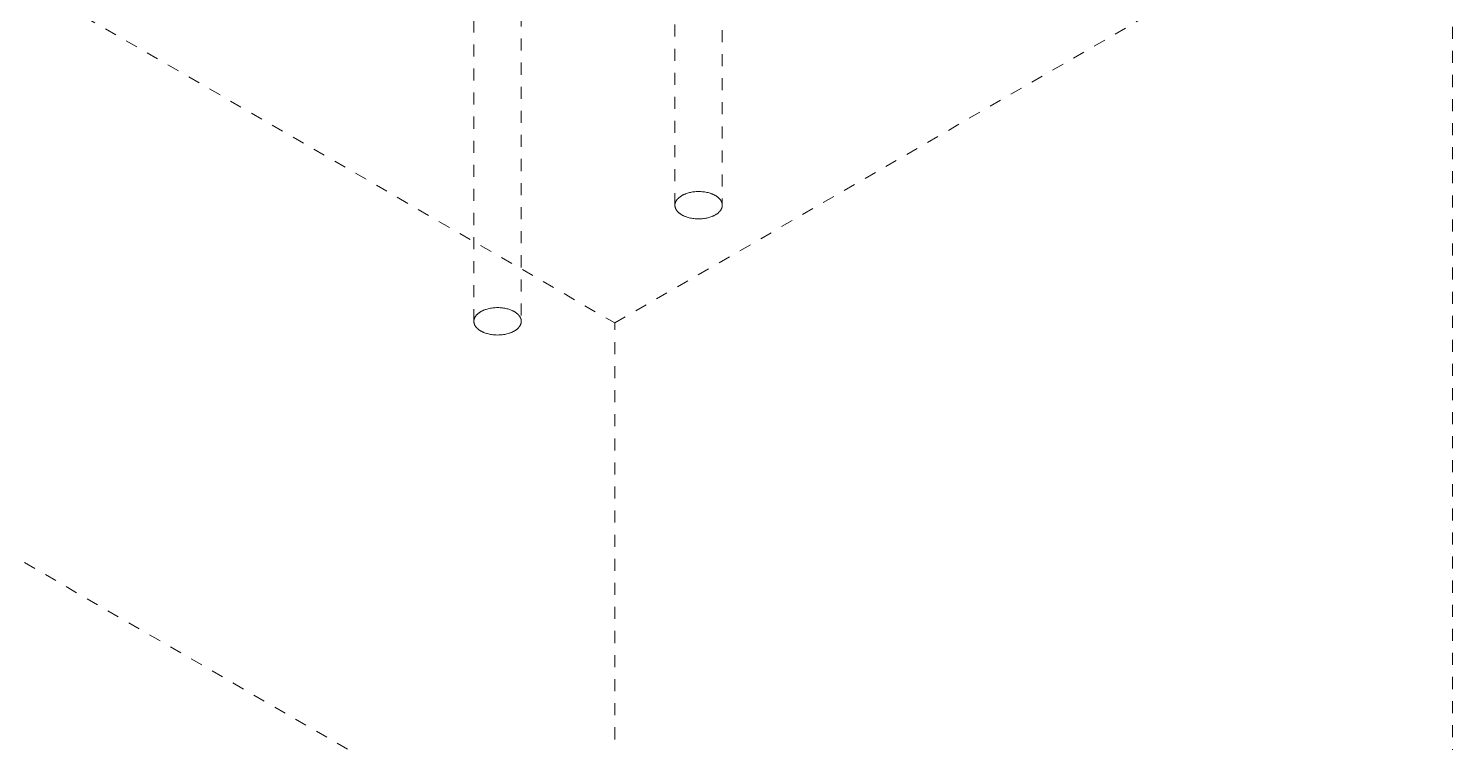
# Model space of a CAD drawing. Header units: inches. Extents: x -14 to 184, y -4 to 134.
# Drawn here: x 106.1 to 117.93, y 49.97 to 55.9 of the extents above; entities that cross this region are included whole.
import ezdxf

# ---------------------------------------------------------------- set-up
doc = ezdxf.new("R2010")
doc.units = ezdxf.units.IN
doc.linetypes.add('HIDDEN', pattern=[1.905, 1.27, -0.635])
doc.layers.add('ZANO_R_przerywana', color=250, linetype='HIDDEN', lineweight=0)

msp = doc.modelspace()

# ---------------------------------------------------------------- linework, layer by layer
at = {"layer": 'ZANO_R_przerywana', "ltscale": 0.05}
for p, q in [((94.27106, 63.10229), (110.97438, 53.45862)), ((111.4735, 54.43675), (111.4735, 58.29079)), ((111.8672, 58.29182), (111.8672, 54.43675)), ((110.97438, 53.45862), (117.93409, 57.47682)), ((117.93409, 44.6186), (117.93409, 57.47682)), ((109.80317, 53.47238), (109.80317, 57.22081)), ((110.19687, 57.22081), (110.19687, 53.47238)), ((111.59358, 54.5414), (111.60228, 54.54339)), ((111.60228, 54.54339), (111.61126, 54.54516)), ((111.61126, 54.54516), (111.6205, 54.5467)), ((111.6205, 54.5467), (111.62996, 54.54798)), ((111.62996, 54.54798), (111.63962, 54.54901)), ((111.63962, 54.54901), (111.64944, 54.54976)), ((111.64944, 54.54976), (111.6594, 54.55023)), ((111.6594, 54.55023), (111.66945, 54.5504)), ((111.66945, 54.5504), (111.67955, 54.55028)), ((111.67955, 54.55028), (111.68967, 54.54985)), ((111.68967, 54.54985), (111.69977, 54.54912)), ((111.69977, 54.54912), (111.7098, 54.5481)), ((111.7098, 54.5481), (111.71973, 54.54677)), ((111.71973, 54.54677), (111.72951, 54.54515)), ((111.72951, 54.54515), (111.73911, 54.54324)), ((111.47353, 54.43455), (111.4735, 54.43675)), ((111.47364, 54.43236), (111.47353, 54.43455)), ((111.47354, 54.43914), (111.47363, 54.44092)), ((111.47363, 54.44092), (111.47377, 54.4427)), ((111.47383, 54.43017), (111.47364, 54.43236)), ((111.47377, 54.4427), (111.47395, 54.44448)), ((111.47408, 54.42799), (111.47383, 54.43017)), ((111.47395, 54.44448), (111.47419, 54.44626)), ((111.47441, 54.42583), (111.47408, 54.42799)), ((111.47419, 54.44626), (111.47447, 54.44804)), ((111.47481, 54.42367), (111.47441, 54.42583)), ((111.47447, 54.44804), (111.4748, 54.44982)), ((111.4748, 54.44982), (111.47519, 54.4516)), ((111.47519, 54.4516), (111.47561, 54.45337)), ((111.47561, 54.45337), (111.47609, 54.45514)), ((111.47609, 54.45514), (111.47662, 54.45691)), ((111.47662, 54.45691), (111.47719, 54.45867)), ((111.47719, 54.45867), (111.47782, 54.46043)), ((111.47782, 54.46043), (111.47849, 54.46218)), ((111.47849, 54.46218), (111.47921, 54.46392)), ((111.47921, 54.46392), (111.47997, 54.46566)), ((111.47997, 54.46566), (111.48079, 54.46739)), ((111.48079, 54.46739), (111.48164, 54.46911)), ((111.48164, 54.46911), (111.48255, 54.47082)), ((111.48255, 54.47082), (111.4835, 54.47252)), ((111.4835, 54.47252), (111.4845, 54.47421)), ((111.4845, 54.47421), (111.48554, 54.47589)), ((111.48554, 54.47589), (111.48663, 54.47756)), ((111.48663, 54.47756), (111.48775, 54.47921)), ((111.48775, 54.47921), (111.48893, 54.48086)), ((111.48893, 54.48086), (111.49014, 54.48249)), ((111.49014, 54.48249), (111.4914, 54.4841)), ((111.4914, 54.4841), (111.4927, 54.4857)), ((111.4927, 54.4857), (111.49403, 54.48729)), ((111.49403, 54.48729), (111.49541, 54.48886)), ((111.49541, 54.48886), (111.49683, 54.49042)), ((111.49683, 54.49042), (111.49828, 54.49196)), ((111.49828, 54.49196), (111.49977, 54.49348)), ((111.49977, 54.49348), (111.50287, 54.49647)), ((111.50287, 54.49647), (111.5061, 54.49939)), ((111.5061, 54.49939), (111.50947, 54.50224)), ((111.50947, 54.50224), (111.51296, 54.50501)), ((111.51296, 54.50501), (111.51656, 54.5077)), ((111.51656, 54.5077), (111.52028, 54.5103)), ((111.52028, 54.5103), (111.5241, 54.51283)), ((111.5241, 54.51283), (111.52802, 54.51526)), ((111.52802, 54.51526), (111.53203, 54.51761)), ((111.53203, 54.51761), (111.53611, 54.51988)), ((111.53611, 54.51988), (111.54027, 54.52205)), ((111.54027, 54.52205), (111.54449, 54.52414)), ((111.54449, 54.52414), (111.54877, 54.52613)), ((111.54877, 54.52613), (111.5531, 54.52804)), ((111.5531, 54.52804), (111.55747, 54.52986)), ((111.55747, 54.52986), (111.56188, 54.53159)), ((111.56188, 54.53159), (111.56931, 54.53429)), ((111.56931, 54.53429), (111.57708, 54.53683)), ((111.57708, 54.53683), (111.58517, 54.53921)), ((111.58517, 54.53921), (111.59358, 54.5414)), ((111.73911, 54.54324), (111.74848, 54.54106)), ((111.74848, 54.54106), (111.75761, 54.53863)), ((111.75761, 54.53863), (111.76645, 54.53594)), ((111.76645, 54.53594), (111.77075, 54.53451)), ((111.77075, 54.53451), (111.77497, 54.53302)), ((111.77497, 54.53302), (111.77911, 54.53148)), ((111.77911, 54.53148), (111.78316, 54.52989)), ((111.78316, 54.52989), (111.78711, 54.52825)), ((111.78711, 54.52825), (111.79098, 54.52656)), ((111.79098, 54.52656), (111.79475, 54.52483)), ((111.79475, 54.52483), (111.79843, 54.52305)), ((111.79843, 54.52305), (111.80201, 54.52124)), ((111.80201, 54.52124), (111.80548, 54.51939)), ((111.80548, 54.51939), (111.80886, 54.5175)), ((111.80886, 54.5175), (111.81214, 54.51559)), ((111.81214, 54.51559), (111.81531, 54.51364)), ((111.81531, 54.51364), (111.81838, 54.51167)), ((111.81838, 54.51167), (111.82134, 54.50967)), ((111.82134, 54.50967), (111.82421, 54.50764)), ((111.82421, 54.50764), (111.82696, 54.5056)), ((111.82696, 54.5056), (111.82962, 54.50354)), ((111.82962, 54.50354), (111.83217, 54.50146)), ((111.83217, 54.50146), (111.83462, 54.49938)), ((111.83462, 54.49938), (111.83632, 54.49786)), ((111.83632, 54.49786), (111.838, 54.49631)), ((111.838, 54.49631), (111.83964, 54.49474)), ((111.83964, 54.49474), (111.84125, 54.49315)), ((111.84125, 54.49315), (111.84283, 54.49153)), ((111.84283, 54.49153), (111.84436, 54.48988)), ((111.84436, 54.48988), (111.84586, 54.48821)), ((111.84586, 54.48821), (111.84732, 54.48652)), ((111.84732, 54.48652), (111.84874, 54.4848)), ((111.84874, 54.4848), (111.85011, 54.48307)), ((111.85011, 54.48307), (111.85144, 54.4813)), ((111.85144, 54.4813), (111.85273, 54.47952)), ((111.85273, 54.47952), (111.85397, 54.47771)), ((111.85397, 54.47771), (111.85516, 54.47589)), ((111.85516, 54.47589), (111.8563, 54.47404)), ((111.8563, 54.47404), (111.85739, 54.47217)), ((111.85739, 54.47217), (111.85843, 54.47029)), ((111.85843, 54.47029), (111.85942, 54.46838)), ((111.85942, 54.46838), (111.86035, 54.46646)), ((111.86035, 54.46646), (111.86123, 54.46452)), ((111.86123, 54.46452), (111.86206, 54.46256)), ((111.86206, 54.46256), (111.86282, 54.46059)), ((111.86282, 54.46059), (111.86353, 54.4586)), ((111.86353, 54.4586), (111.86417, 54.45659)), ((111.86417, 54.45659), (111.86476, 54.45458)), ((111.86476, 54.45458), (111.86529, 54.45255)), ((111.86529, 54.45255), (111.86575, 54.45051)), ((111.86575, 54.45051), (111.86615, 54.44846)), ((111.86629, 54.42585), (111.86596, 54.42403)), ((111.86615, 54.44846), (111.86649, 54.4464)), ((111.86657, 54.42767), (111.86629, 54.42585)), ((111.86649, 54.4464), (111.86676, 54.44433)), ((111.8668, 54.42949), (111.86657, 54.42767)), ((111.86676, 54.44433), (111.86697, 54.44226)), ((111.86697, 54.4313), (111.8668, 54.42949)), ((111.86697, 54.44226), (111.86711, 54.44018)), ((111.8671, 54.43312), (111.86697, 54.4313)), ((111.86717, 54.43494), (111.8671, 54.43312)), ((111.8672, 54.43675), (111.86717, 54.43494)), ((111.47527, 54.42152), (111.47481, 54.42367)), ((111.47581, 54.41938), (111.47527, 54.42152)), ((111.47641, 54.41726), (111.47581, 54.41938)), ((111.47708, 54.41516), (111.47641, 54.41726)), ((111.47782, 54.41306), (111.47708, 54.41516)), ((111.47862, 54.41099), (111.47782, 54.41306)), ((111.47949, 54.40893), (111.47862, 54.41099)), ((111.48041, 54.40689), (111.47949, 54.40893)), ((111.4814, 54.40487), (111.48041, 54.40689)), ((111.48245, 54.40287), (111.4814, 54.40487)), ((111.48355, 54.40089), (111.48245, 54.40287)), ((111.48471, 54.39894), (111.48355, 54.40089)), ((111.48593, 54.397), (111.48471, 54.39894)), ((111.4872, 54.39509), (111.48593, 54.397)), ((111.48852, 54.3932), (111.4872, 54.39509)), ((111.4899, 54.39133), (111.48852, 54.3932)), ((111.49132, 54.38949), (111.4899, 54.39133)), ((111.49279, 54.38768), (111.49132, 54.38949)), ((111.49431, 54.38589), (111.49279, 54.38768)), ((111.49587, 54.38413), (111.49431, 54.38589)), ((111.49747, 54.38239), (111.49587, 54.38413)), ((111.49912, 54.38068), (111.49747, 54.38239)), ((111.5008, 54.379), (111.49912, 54.38068)), ((111.50253, 54.37735), (111.5008, 54.379)), ((111.50429, 54.37572), (111.50253, 54.37735)), ((111.50608, 54.37412), (111.50429, 54.37572)), ((111.50853, 54.37203), (111.50608, 54.37412)), ((111.51108, 54.36996), (111.50853, 54.37203)), ((111.51373, 54.3679), (111.51108, 54.36996)), ((111.51649, 54.36586), (111.51373, 54.3679)), ((111.51935, 54.36383), (111.51649, 54.36586)), ((111.52232, 54.36183), (111.51935, 54.36383)), ((111.52539, 54.35986), (111.52232, 54.36183)), ((111.52856, 54.35791), (111.52539, 54.35986)), ((111.53183, 54.35599), (111.52856, 54.35791)), ((111.53521, 54.35411), (111.53183, 54.35599)), ((111.53869, 54.35226), (111.53521, 54.35411)), ((111.54227, 54.35045), (111.53869, 54.35226)), ((111.54594, 54.34867), (111.54227, 54.35045)), ((111.54971, 54.34694), (111.54594, 54.34867)), ((111.55358, 54.34525), (111.54971, 54.34694)), ((111.55754, 54.34361), (111.55358, 54.34525)), ((111.56159, 54.34202), (111.55754, 54.34361)), ((111.56573, 54.34048), (111.56159, 54.34202)), ((111.56995, 54.33899), (111.56573, 54.34048)), ((111.57425, 54.33756), (111.56995, 54.33899)), ((111.58309, 54.33487), (111.57425, 54.33756)), ((111.59221, 54.33243), (111.58309, 54.33487)), ((111.60159, 54.33026), (111.59221, 54.33243)), ((111.61119, 54.32835), (111.60159, 54.33026)), ((111.62097, 54.32673), (111.61119, 54.32835)), ((111.63089, 54.3254), (111.62097, 54.32673)), ((111.64092, 54.32437), (111.63089, 54.3254)), ((111.65102, 54.32365), (111.64092, 54.32437)), ((111.66114, 54.32322), (111.65102, 54.32365)), ((111.67125, 54.3231), (111.66114, 54.32322)), ((111.6813, 54.32327), (111.67125, 54.3231)), ((111.69125, 54.32374), (111.6813, 54.32327)), ((111.70108, 54.32449), (111.69125, 54.32374)), ((111.71074, 54.32552), (111.70108, 54.32449)), ((111.7202, 54.3268), (111.71074, 54.32552)), ((111.72943, 54.32834), (111.7202, 54.3268)), ((111.73841, 54.33011), (111.72943, 54.32834)), ((111.74712, 54.3321), (111.73841, 54.33011)), ((111.75552, 54.33429), (111.74712, 54.3321)), ((111.76362, 54.33667), (111.75552, 54.33429)), ((111.77139, 54.33921), (111.76362, 54.33667)), ((111.77882, 54.34191), (111.77139, 54.33921)), ((111.78332, 54.34368), (111.77882, 54.34191)), ((111.78778, 54.34554), (111.78332, 54.34368)), ((111.7922, 54.34749), (111.78778, 54.34554)), ((111.79656, 54.34953), (111.7922, 54.34749)), ((111.80087, 54.35167), (111.79656, 54.34953)), ((111.80511, 54.3539), (111.80087, 54.35167)), ((111.80927, 54.35623), (111.80511, 54.3539)), ((111.81334, 54.35864), (111.80927, 54.35623)), ((111.81732, 54.36114), (111.81334, 54.35864)), ((111.82121, 54.36374), (111.81732, 54.36114)), ((111.82498, 54.36642), (111.82121, 54.36374)), ((111.82863, 54.36918), (111.82498, 54.36642)), ((111.83216, 54.37203), (111.82863, 54.36918)), ((111.83556, 54.37496), (111.83216, 54.37203)), ((111.83882, 54.37797), (111.83556, 54.37496)), ((111.8404, 54.3795), (111.83882, 54.37797)), ((111.84193, 54.38104), (111.8404, 54.3795)), ((111.84343, 54.38261), (111.84193, 54.38104)), ((111.84489, 54.38419), (111.84343, 54.38261)), ((111.8463, 54.38579), (111.84489, 54.38419)), ((111.84768, 54.38741), (111.8463, 54.38579)), ((111.84902, 54.38904), (111.84768, 54.38741)), ((111.85031, 54.39069), (111.84902, 54.38904)), ((111.85156, 54.39235), (111.85031, 54.39069)), ((111.85276, 54.39403), (111.85156, 54.39235)), ((111.85392, 54.39571), (111.85276, 54.39403)), ((111.85503, 54.39742), (111.85392, 54.39571)), ((111.8561, 54.39913), (111.85503, 54.39742)), ((111.85712, 54.40086), (111.8561, 54.39913)), ((111.8581, 54.40259), (111.85712, 54.40086)), ((111.85902, 54.40434), (111.8581, 54.40259)), ((111.8599, 54.40609), (111.85902, 54.40434)), ((111.86073, 54.40786), (111.8599, 54.40609)), ((111.86151, 54.40963), (111.86073, 54.40786)), ((111.86224, 54.41141), (111.86151, 54.40963)), ((111.86293, 54.4132), (111.86224, 54.41141)), ((111.86356, 54.41499), (111.86293, 54.4132)), ((111.86414, 54.41679), (111.86356, 54.41499)), ((111.86467, 54.4186), (111.86414, 54.41679)), ((111.86515, 54.42041), (111.86467, 54.4186)), ((111.86558, 54.42222), (111.86515, 54.42041)), ((111.86596, 54.42403), (111.86558, 54.42222)), ((117.93409, 44.6186), (101.23078, 54.26226)), ((109.80326, 53.47581), (109.80359, 53.47868)), ((109.80359, 53.47868), (109.80402, 53.48154)), ((109.80402, 53.48154), (109.80455, 53.48438)), ((109.80455, 53.48438), (109.80517, 53.4872)), ((109.80517, 53.4872), (109.80589, 53.49001)), ((109.80589, 53.49001), (109.8067, 53.49278)), ((109.8067, 53.49278), (109.8076, 53.49553)), ((109.8076, 53.49553), (109.8086, 53.49824)), ((109.8086, 53.49824), (109.80968, 53.50092)), ((109.80968, 53.50092), (109.81086, 53.50356)), ((109.81086, 53.50356), (109.81212, 53.50616)), ((109.81212, 53.50616), (109.81347, 53.50872)), ((109.81347, 53.50872), (109.8149, 53.51123)), ((109.8149, 53.51123), (109.81642, 53.51369)), ((109.81642, 53.51369), (109.81802, 53.5161)), ((109.81802, 53.5161), (109.81969, 53.51846)), ((109.81969, 53.51846), (109.82145, 53.52075)), ((109.82145, 53.52075), (109.82328, 53.52299)), ((109.82328, 53.52299), (109.82519, 53.52516)), ((109.82519, 53.52516), (109.82716, 53.52727)), ((109.82716, 53.52727), (109.82921, 53.52931)), ((109.82921, 53.52931), (109.83133, 53.53128)), ((109.83133, 53.53128), (109.83351, 53.53318)), ((109.83351, 53.53318), (109.83575, 53.53501)), ((109.83575, 53.53501), (109.8382, 53.5371)), ((109.8382, 53.5371), (109.84075, 53.53917)), ((109.84075, 53.53917), (109.8434, 53.54124)), ((109.8434, 53.54124), (109.84616, 53.54328)), ((109.84616, 53.54328), (109.84902, 53.5453)), ((109.84902, 53.5453), (109.85199, 53.5473)), ((109.85199, 53.5473), (109.85506, 53.54927)), ((109.85506, 53.54927), (109.85823, 53.55122)), ((109.85823, 53.55122), (109.8615, 53.55314)), ((109.8615, 53.55314), (109.86488, 53.55502)), ((109.86488, 53.55502), (109.86836, 53.55687)), ((109.86836, 53.55687), (109.87194, 53.55869)), ((109.87194, 53.55869), (109.87561, 53.56046)), ((109.87561, 53.56046), (109.87938, 53.56219)), ((109.87938, 53.56219), (109.88325, 53.56388)), ((109.88325, 53.56388), (109.88721, 53.56552)), ((109.88721, 53.56552), (109.89126, 53.56711)), ((109.89126, 53.56711), (109.89539, 53.56865)), ((109.89539, 53.56865), (109.89962, 53.57014)), ((109.89962, 53.57014), (109.90392, 53.57157)), ((109.90392, 53.57157), (109.91276, 53.57426)), ((109.91276, 53.57426), (109.92188, 53.5767)), ((109.92188, 53.5767), (109.93126, 53.57888)), ((109.93126, 53.57888), (109.94085, 53.58078)), ((109.94085, 53.58078), (109.95064, 53.5824)), ((109.95064, 53.5824), (109.96056, 53.58373)), ((109.96056, 53.58373), (109.97059, 53.58476)), ((109.97059, 53.58476), (109.98069, 53.58549)), ((109.98069, 53.58549), (109.99081, 53.58591)), ((109.99081, 53.58591), (110.00092, 53.58603)), ((110.00092, 53.58603), (110.01097, 53.58586)), ((110.01097, 53.58586), (110.02092, 53.58539)), ((110.02092, 53.58539), (110.03075, 53.58464)), ((110.03075, 53.58464), (110.0404, 53.58362)), ((110.0404, 53.58362), (110.04987, 53.58233)), ((110.04987, 53.58233), (110.0591, 53.58079)), ((110.0591, 53.58079), (110.06808, 53.57902)), ((110.06808, 53.57902), (110.07679, 53.57704)), ((110.07679, 53.57704), (110.08519, 53.57484)), ((110.08519, 53.57484), (110.09329, 53.57247)), ((110.09329, 53.57247), (110.10106, 53.56992)), ((110.10106, 53.56992), (110.10849, 53.56722)), ((110.10849, 53.56722), (110.1129, 53.56549)), ((110.1129, 53.56549), (110.11727, 53.56367)), ((110.11727, 53.56367), (110.1216, 53.56177)), ((110.1216, 53.56177), (110.12588, 53.55977)), ((110.12588, 53.55977), (110.1301, 53.55769)), ((110.1301, 53.55769), (110.13425, 53.55551)), ((110.13425, 53.55551), (110.13834, 53.55325)), ((110.13834, 53.55325), (110.14234, 53.5509)), ((110.14234, 53.5509), (110.14626, 53.54846)), ((110.14626, 53.54846), (110.15008, 53.54594)), ((110.15008, 53.54594), (110.1538, 53.54333)), ((110.1538, 53.54333), (110.15741, 53.54064)), ((110.15741, 53.54064), (110.1609, 53.53787)), ((110.1609, 53.53787), (110.16426, 53.53503)), ((110.16426, 53.53503), (110.1675, 53.53211)), ((110.1675, 53.53211), (110.17059, 53.52911)), ((110.17059, 53.52911), (110.17208, 53.52759)), ((110.17208, 53.52759), (110.17354, 53.52605)), ((110.17354, 53.52605), (110.17495, 53.5245)), ((110.17495, 53.5245), (110.17633, 53.52292)), ((110.17633, 53.52292), (110.17767, 53.52134)), ((110.17767, 53.52134), (110.17897, 53.51974)), ((110.17897, 53.51974), (110.18022, 53.51812)), ((110.18022, 53.51812), (110.18144, 53.51649)), ((110.18144, 53.51649), (110.18261, 53.51485)), ((110.18261, 53.51485), (110.18374, 53.51319)), ((110.18374, 53.51319), (110.18482, 53.51152)), ((110.18482, 53.51152), (110.18587, 53.50984)), ((110.18587, 53.50984), (110.18686, 53.50815)), ((110.18686, 53.50815), (110.18781, 53.50645)), ((110.18781, 53.50645), (110.18872, 53.50474)), ((110.18872, 53.50474), (110.18958, 53.50302)), ((110.18958, 53.50302), (110.19039, 53.50129)), ((110.19039, 53.50129), (110.19116, 53.49956)), ((110.19116, 53.49956), (110.19188, 53.49781)), ((110.19188, 53.49781), (110.19255, 53.49606)), ((110.19255, 53.49606), (110.19317, 53.49431)), ((110.19317, 53.49431), (110.19374, 53.49254)), ((110.19374, 53.49254), (110.19427, 53.49078)), ((110.19427, 53.49078), (110.19475, 53.48901)), ((110.19475, 53.48901), (110.19518, 53.48723)), ((110.19518, 53.48723), (110.19556, 53.48546)), ((110.19556, 53.48546), (110.19589, 53.48368)), ((110.19589, 53.48368), (110.19618, 53.4819)), ((110.19618, 53.4819), (110.19641, 53.48012)), ((110.19641, 53.48012), (110.1966, 53.47834)), ((109.80319, 53.47057), (109.80317, 53.47238)), ((109.80327, 53.46875), (109.80319, 53.47057)), ((109.80339, 53.46694), (109.80327, 53.46875)), ((109.80357, 53.46512), (109.80339, 53.46694)), ((109.8038, 53.4633), (109.80357, 53.46512)), ((109.80407, 53.46148), (109.8038, 53.4633)), ((109.8044, 53.45967), (109.80407, 53.46148)), ((109.80478, 53.45785), (109.8044, 53.45967)), ((109.80521, 53.45604), (109.80478, 53.45785)), ((109.80569, 53.45423), (109.80521, 53.45604)), ((109.80622, 53.45243), (109.80569, 53.45423)), ((109.80681, 53.45063), (109.80622, 53.45243)), ((109.80744, 53.44883), (109.80681, 53.45063)), ((109.80812, 53.44705), (109.80744, 53.44883)), ((109.80885, 53.44527), (109.80812, 53.44705)), ((109.80963, 53.44349), (109.80885, 53.44527)), ((109.81046, 53.44173), (109.80963, 53.44349)), ((109.81134, 53.43997), (109.81046, 53.44173)), ((109.81227, 53.43823), (109.81134, 53.43997)), ((109.81324, 53.43649), (109.81227, 53.43823)), ((109.81426, 53.43476), (109.81324, 53.43649)), ((109.81533, 53.43305), (109.81426, 53.43476)), ((109.81645, 53.43135), (109.81533, 53.43305)), ((109.8176, 53.42966), (109.81645, 53.43135)), ((109.81881, 53.42798), (109.8176, 53.42966)), ((109.82006, 53.42632), (109.81881, 53.42798)), ((109.82135, 53.42468), (109.82006, 53.42632)), ((109.82268, 53.42304), (109.82135, 53.42468)), ((109.82406, 53.42143), (109.82268, 53.42304)), ((109.82548, 53.41983), (109.82406, 53.42143)), ((109.82694, 53.41824), (109.82548, 53.41983)), ((109.82843, 53.41668), (109.82694, 53.41824)), ((109.82997, 53.41513), (109.82843, 53.41668)), ((109.83154, 53.4136), (109.82997, 53.41513)), ((109.8348, 53.41059), (109.83154, 53.4136)), ((109.8382, 53.40767), (109.8348, 53.41059)), ((109.84173, 53.40482), (109.8382, 53.40767)), ((109.84539, 53.40205), (109.84173, 53.40482)), ((109.84916, 53.39937), (109.84539, 53.40205)), ((109.85304, 53.39678), (109.84916, 53.39937)), ((109.85702, 53.39427), (109.85304, 53.39678)), ((109.8611, 53.39186), (109.85702, 53.39427)), ((109.86526, 53.38954), (109.8611, 53.39186)), ((109.8695, 53.38731), (109.86526, 53.38954)), ((109.8738, 53.38517), (109.8695, 53.38731)), ((109.87816, 53.38312), (109.8738, 53.38517)), ((109.88258, 53.38117), (109.87816, 53.38312)), ((109.88705, 53.37931), (109.88258, 53.38117)), ((109.89155, 53.37754), (109.88705, 53.37931)), ((109.89898, 53.37485), (109.89155, 53.37754)), ((109.90674, 53.3723), (109.89898, 53.37485)), ((109.91484, 53.36992), (109.90674, 53.3723)), ((109.92325, 53.36773), (109.91484, 53.36992)), ((109.93195, 53.36574), (109.92325, 53.36773)), ((109.94093, 53.36397), (109.93195, 53.36574)), ((109.95017, 53.36244), (109.94093, 53.36397)), ((109.95963, 53.36115), (109.95017, 53.36244)), ((109.96929, 53.36013), (109.95963, 53.36115)), ((110.03947, 53.36104), (110.02944, 53.36001)), ((110.0494, 53.36237), (110.03947, 53.36104)), ((110.05918, 53.36399), (110.0494, 53.36237)), ((110.06878, 53.36589), (110.05918, 53.36399)), ((110.07815, 53.36807), (110.06878, 53.36589)), ((110.08728, 53.37051), (110.07815, 53.36807)), ((110.09611, 53.37319), (110.08728, 53.37051)), ((110.10042, 53.37463), (110.09611, 53.37319)), ((110.10464, 53.37611), (110.10042, 53.37463)), ((110.10877, 53.37765), (110.10464, 53.37611)), ((110.11282, 53.37924), (110.10877, 53.37765)), ((110.11678, 53.38089), (110.11282, 53.37924)), ((110.12065, 53.38257), (110.11678, 53.38089)), ((110.12442, 53.38431), (110.12065, 53.38257)), ((110.1281, 53.38608), (110.12442, 53.38431)), ((110.13168, 53.38789), (110.1281, 53.38608)), ((110.13515, 53.38974), (110.13168, 53.38789)), ((110.13853, 53.39163), (110.13515, 53.38974)), ((110.14181, 53.39355), (110.13853, 53.39163)), ((110.14498, 53.39549), (110.14181, 53.39355)), ((110.14805, 53.39747), (110.14498, 53.39549)), ((110.15101, 53.39947), (110.14805, 53.39747)), ((110.15387, 53.40149), (110.15101, 53.39947)), ((110.15663, 53.40353), (110.15387, 53.40149)), ((110.15929, 53.40559), (110.15663, 53.40353)), ((110.16184, 53.40767), (110.15929, 53.40559)), ((110.16429, 53.40976), (110.16184, 53.40767)), ((110.16608, 53.41136), (110.16429, 53.40976)), ((110.16784, 53.41298), (110.16608, 53.41136)), ((110.16956, 53.41464), (110.16784, 53.41298)), ((110.17125, 53.41632), (110.16956, 53.41464)), ((110.17289, 53.41803), (110.17125, 53.41632)), ((110.1745, 53.41976), (110.17289, 53.41803)), ((110.17606, 53.42152), (110.1745, 53.41976)), ((110.17757, 53.42331), (110.17606, 53.42152)), ((110.17904, 53.42513), (110.17757, 53.42331)), ((110.18047, 53.42697), (110.17904, 53.42513)), ((110.18184, 53.42883), (110.18047, 53.42697)), ((110.18316, 53.43072), (110.18184, 53.42883)), ((110.18443, 53.43263), (110.18316, 53.43072)), ((110.18565, 53.43457), (110.18443, 53.43263)), ((110.18681, 53.43653), (110.18565, 53.43457)), ((110.18792, 53.43851), (110.18681, 53.43653)), ((110.18897, 53.44051), (110.18792, 53.43851)), ((110.18995, 53.44253), (110.18897, 53.44051)), ((110.19088, 53.44457), (110.18995, 53.44253)), ((110.19174, 53.44662), (110.19088, 53.44457)), ((110.19254, 53.4487), (110.19174, 53.44662)), ((110.19328, 53.45079), (110.19254, 53.4487)), ((110.19395, 53.4529), (110.19328, 53.45079)), ((110.19456, 53.45502), (110.19395, 53.4529)), ((110.19509, 53.45715), (110.19456, 53.45502)), ((110.19556, 53.4593), (110.19509, 53.45715)), ((110.19596, 53.46146), (110.19556, 53.4593)), ((110.19628, 53.46363), (110.19596, 53.46146)), ((110.19654, 53.46581), (110.19628, 53.46363)), ((110.19672, 53.46799), (110.19654, 53.46581)), ((110.1966, 53.47834), (110.19673, 53.47656)), ((110.19683, 53.47019), (110.19672, 53.46799)), ((110.19673, 53.47656), (110.19682, 53.47478)), ((110.19687, 53.47238), (110.19683, 53.47019)), ((110.97438, 40.60041), (110.97438, 53.45862)), ((109.97911, 53.35937), (109.96929, 53.36013)), ((109.98907, 53.35891), (109.97911, 53.35937)), ((109.99912, 53.35873), (109.98907, 53.35891)), ((110.00922, 53.35886), (109.99912, 53.35873)), ((110.01934, 53.35928), (110.00922, 53.35886)), ((110.02944, 53.36001), (110.01934, 53.35928))]:
    msp.add_line(p, q, dxfattribs=at)

doc.saveas('drawing.dxf')
